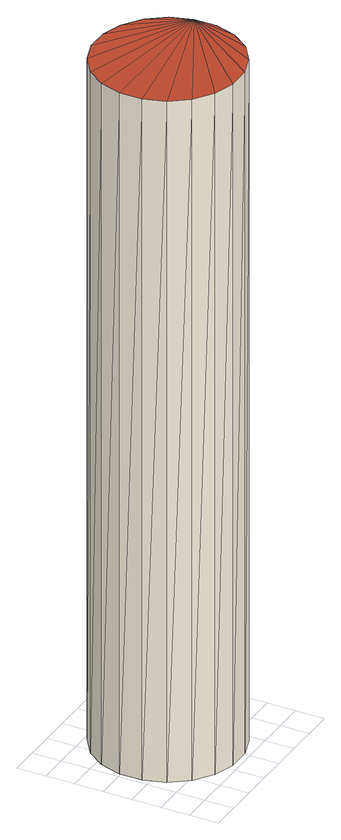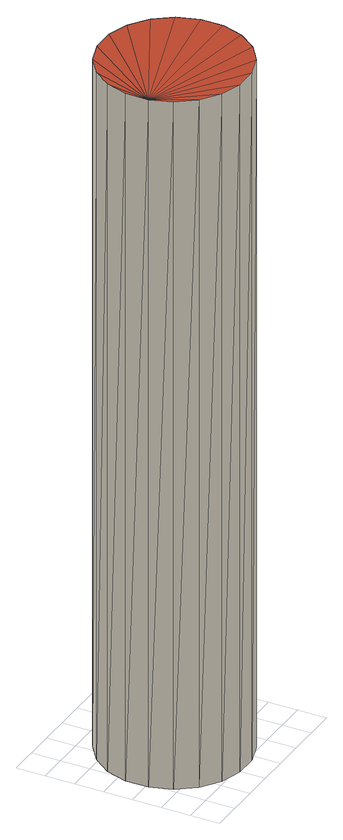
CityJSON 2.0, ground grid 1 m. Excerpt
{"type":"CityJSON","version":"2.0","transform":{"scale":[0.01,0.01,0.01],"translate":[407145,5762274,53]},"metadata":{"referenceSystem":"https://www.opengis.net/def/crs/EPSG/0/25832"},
"CityObjects":{
"building1":{"type":"Building","attributes":{"Geometrietyp2DReferenz":"1000","Gemeindeschluessel":"05515000","function":"51002_1251","roofType":"9999","measuredHeight":24.48},"geometry":[{"type":"Solid","lod":"2","boundaries":[[[[0,1,2]],[[1,3,2]],[[4,5,0]],[[5,1,0]],[[6,7,4]],[[7,5,4]],[[8,9,6]],[[9,7,6]],[[10,11,8]],[[11,9,8]],[[12,13,10]],[[13,11,10]],[[14,15,12]],[[15,13,12]],[[16,17,14]],[[17,15,14]],[[18,19,16]],[[19,17,16]],[[20,21,18]],[[21,19,18]],[[22,23,20]],[[23,21,20]],[[24,25,22]],[[25,23,22]],[[26,27,24]],[[27,25,24]],[[28,29,26]],[[29,27,26]],[[30,31,28]],[[31,29,28]],[[32,33,30]],[[33,31,30]],[[34,35,32]],[[35,33,32]],[[36,37,34]],[[37,35,34]],[[38,39,36]],[[39,37,36]],[[2,3,38]],[[3,39,38]],[[3,1,39]],[[1,5,39]],[[5,7,39]],[[7,9,39]],[[9,11,39]],[[11,13,39]],[[13,15,39]],[[15,17,39]],[[17,19,39]],[[19,21,39]],[[21,23,39]],[[23,25,39]],[[25,27,39]],[[27,29,39]],[[29,31,39]],[[31,33,39]],[[33,35,39]],[[35,37,39]],[[0,2,4]],[[2,38,4]],[[38,36,4]],[[36,34,4]],[[34,32,4]],[[32,30,4]],[[30,28,4]],[[28,26,4]],[[26,24,4]],[[24,22,4]],[[22,20,4]],[[20,18,4]],[[18,16,4]],[[16,14,4]],[[14,12,4]],[[12,10,4]],[[10,8,4]],[[8,6,4]]]],"semantics":{"surfaces":[{"type":"WallSurface"},{"type":"GroundSurface"},{"type":"RoofSurface"}],"values":[[0,0,0,0,0,0,0,0,0,0,0,0,0,0,0,0,0,0,0,0,0,0,0,0,0,0,0,0,0,0,0,0,0,0,0,0,0,0,0,0,1,1,1,1,1,1,1,1,1,1,1,1,1,1,1,1,1,1,2,2,2,2,2,2,2,2,2,2,2,2,2,2,2,2,2,2]]}}]}
},
"vertices":[
[488,381,2475],[488,381,27],[442,444,2475],[442,444,27],[512,307,2475],[512,307,27],[512,228,2475],[512,228,27],[488,154,2475],[488,154,27],[442,91,2475],[442,91,27],[378,45,2475],[378,45,27],[304,21,2475],[304,21,27],[226,21,2475],[226,21,27],[152,45,2475],[152,45,27],[88,91,2475],[88,91,27],[42,154,2475],[42,154,27],[18,228,2475],[18,228,27],[18,307,2475],[18,307,27],[42,381,2475],[42,381,27],[88,444,2475],[88,444,27],[152,490,2475],[152,490,27],[226,514,2475],[226,514,27],[304,514,2475],[304,514,27],[378,490,2475],[378,490,27]
]}
